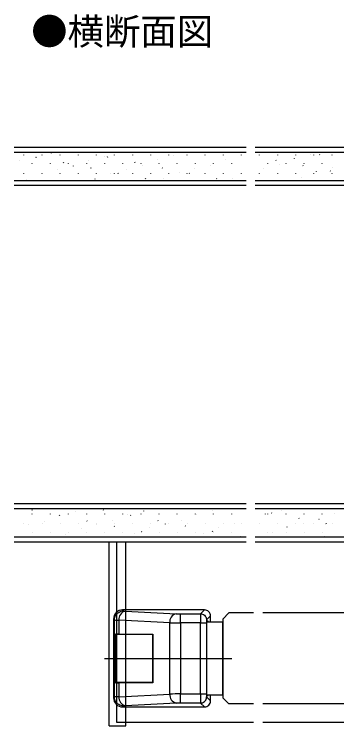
# Model space of a CAD drawing. Units: millimetres, scale not verified. Extents: x -525 to 525, y -784 to 780.
# Drawn here: x 12.2 to 118.6, y -643.9 to -409.2 of the extents above; entities that cross this region are included whole.
import ezdxf
from ezdxf.enums import TextEntityAlignment as Align

# ---------------------------------------------------------------- set-up
doc = ezdxf.new("R2010")
doc.units = ezdxf.units.MM
doc.header["$LTSCALE"] = 4
for name, color, linetype in [('0-2_USER1', 3, 'Continuous'), ('0-4_YKK_12', 2, 'Continuous'), ('0-5_YKK_13', 4, 'Continuous'), ('0-9_YSS_K', 3, 'Continuous'), ('0-A_YSS_KE', 3, 'Continuous')]:
    doc.layers.add(name, color=color, linetype=linetype)
doc.styles.add('ＭＳ ゴシック', font='')
doc.styles.get('ＭＳ ゴシック').set_extended_font_data('MS Gothic')

msp = doc.modelspace()

# ---------------------------------------------------------------- linework, layer by layer
at = {"layer": '0-4_YKK_12'}
for p, q in [((45.972, -583.172), (45.972, -642.672)), ((80.972, -608.668), (82.972, -606.668)), ((91.173, -606.668), (82.972, -606.668)), ((248.985, -606.668), (94.173, -606.668)), ((80.972, -608.668), (80.972, -634.668)), ((80.972, -608.668), (80.972, -634.668)), ((82.972, -636.668), (80.972, -634.668)), ((91.173, -636.668), (82.972, -636.668)), ((248.985, -636.668), (94.173, -636.668)), ((45.972, -642.672), (91.173, -642.672)), ((94.173, -642.672), (310.492, -642.672))]:
    msp.add_line(p, q, dxfattribs=at)
at = {"layer": '0-5_YKK_13'}
for p, q in [((43.472, -643.872), (43.472, -583.172)), ((48.972, -643.872), (48.972, -583.172)), ((47.968, -605.672), (48.282, -605.986)), ((74.974, -605.672), (47.968, -605.672)), ((48.865, -606.055), (65.629, -606.933)), ((67.043, -606.964), (73.682, -606.964)), ((67.043, -609.96), (67.043, -606.964)), ((73.682, -606.964), (74.974, -605.672)), ((76.972, -607.669), (75.679, -608.961)), ((76.972, -609.672), (76.972, -607.669)), ((45.286, -608.982), (44.972, -608.668)), ((44.972, -608.668), (44.972, -634.676)), ((45.286, -634.362), (45.286, -608.982)), ((63.507, -609.929), (46.744, -609.051)), ((46.744, -609.051), (46.744, -613.672)), ((63.507, -633.414), (63.507, -609.929)), ((73.633, -609.96), (67.043, -609.96)), ((67.043, -609.96), (67.043, -633.384)), ((73.633, -633.384), (73.633, -609.96)), ((80.972, -609.672), (75.63, -609.672)), ((75.661, -609.422), (75.661, -633.922)), ((76.212, -609.422), (75.661, -609.422)), ((76.212, -609.672), (76.212, -609.422)), ((46.744, -613.672), (45.6, -613.672)), ((45.6, -629.672), (45.6, -613.672)), ((46.919, -613.772), (45.831, -613.772)), ((45.831, -618.172), (45.831, -613.772)), ((46.744, -613.672), (57.972, -613.672)), ((57.972, -613.772), (46.919, -613.772)), ((57.972, -613.672), (57.972, -629.672)), ((57.972, -629.572), (57.972, -613.772)), ((41.972, -621.672), (84.04, -621.672)), ((45.6, -629.672), (46.744, -629.672)), ((46.919, -629.572), (45.831, -629.572)), ((46.744, -629.672), (46.744, -634.293)), ((57.972, -629.672), (46.744, -629.672)), ((57.972, -629.572), (46.919, -629.572)), ((46.744, -634.293), (63.507, -633.414)), ((67.043, -633.384), (73.633, -633.384)), ((67.043, -636.38), (67.043, -633.384)), ((73.633, -633.384), (75.63, -633.384)), ((44.972, -634.676), (45.286, -634.362)), ((75.679, -634.382), (76.972, -635.674)), ((76.972, -635.674), (76.972, -633.672)), ((48.282, -637.357), (47.968, -637.672)), ((47.968, -637.672), (74.974, -637.672)), ((65.629, -636.41), (48.865, -637.289)), ((73.682, -636.38), (67.043, -636.38)), ((74.974, -637.672), (73.682, -636.38)), ((43.472, -643.872), (48.972, -643.872))]:
    msp.add_line(p, q, dxfattribs=at)
for points in [[(45.286, -608.982), (45.318, -608.556), (45.409, -608.139), (45.559, -607.739), (45.764, -607.365), (46.021, -607.023), (46.323, -606.721), (46.665, -606.465), (47.039, -606.259), (47.439, -606.109), (47.856, -606.018), (48.282, -605.986)], [(73.682, -606.964), (74.028, -606.995), (74.364, -607.086), (74.679, -607.233), (74.964, -607.433), (75.21, -607.679), (75.41, -607.964), (75.558, -608.279), (75.648, -608.615), (75.679, -608.961)], [(73.633, -609.96), (75.63, -609.96), (75.63, -633.384)], [(75.63, -633.672), (80.972, -633.672), (80.972, -609.672)], [(46.056, -625.172), (46.056, -618.172), (45.831, -618.172)], [(45.831, -629.572), (45.831, -625.172), (46.056, -625.172)], [(48.282, -637.357), (47.856, -637.326), (47.439, -637.234), (47.039, -637.084), (46.665, -636.879), (46.323, -636.623), (46.021, -636.321), (45.764, -635.979), (45.559, -635.604), (45.409, -635.204), (45.318, -634.787), (45.286, -634.362)], [(73.682, -636.38), (74.028, -636.348), (74.364, -636.258), (74.679, -636.11), (74.964, -635.91), (75.21, -635.664), (75.41, -635.379), (75.558, -635.064), (75.648, -634.728), (75.679, -634.382)], [(75.661, -633.922), (76.212, -633.922), (76.212, -633.672)]]:
    msp.add_lwpolyline(points, dxfattribs=at)
for centre, radius, start, end in [((47.966, -608.666), 2.994, 89.96782, 180.03218), ((49.485, -608.743), 2.759, 102.98938, 186.40774), ((48.819, -603.934), 2.121, 255.33304, 271.24019), ((66.249, -609.621), 2.759, 102.98938, 186.40774), ((66.96, -578.186), 28.778, 267.34813, 270.16471), ((117.813, -609.194), 44.187, 177.1073, 180.99321), ((74.976, -607.668), 1.996, 359.96796, 90.03204), ((46.534, -597.996), 11.057, 263.52066, 271.0879), ((66.796, -434.722), 175.238, 268.92448, 270.08052), ((81.05, -609.729), 5.425, 171.86503, 182.44066), ((66.354, -633.647), 2.857, 175.32403, 255.27885), ((66.872, -817.354), 183.971, 89.94692, 91.04808), ((126.39, -634.007), 52.761, 179.32261, 182.57688), ((81.05, -633.615), 5.425, 177.55934, 188.13497), ((47.966, -634.678), 2.994, 179.96782, 270.03218), ((46.711, -649.119), 14.826, 89.87498, 95.51645), ((49.591, -634.526), 2.857, 175.32403, 255.27885), ((74.976, -635.676), 1.996, 269.96796, 0.03204), ((48.819, -639.41), 2.121, 88.75981, 104.66696), ((66.96, -665.158), 28.778, 89.83529, 92.65187)]:
    msp.add_arc(centre, radius, start, end, dxfattribs=at)
at = {"layer": '0-9_YSS_K'}
for p, q in [((12.203, -454.672), (88.673, -454.672)), ((24.51, -454.997), (24.504, -454.978)), ((34.053, -454.693), (34.039, -454.672)), ((47.184, -454.843), (47.177, -454.824)), ((69.857, -454.69), (69.85, -454.672)), ((91.673, -454.672), (224.485, -454.672)), ((14.028, -457.486), (14.021, -457.468)), ((15.42, -455.734), (15.42, -455.634)), ((19.253, -456.194), (19.246, -456.176)), ((19.6, -456.533), (19.49, -456.367)), ((21.4, -455.734), (21.4, -455.634)), ((27.38, -455.734), (27.38, -455.634)), ((33.36, -455.734), (33.36, -455.634)), ((36.701, -457.333), (36.695, -457.314)), ((39.34, -455.734), (39.34, -455.634)), ((41.926, -456.041), (41.919, -456.022)), ((43.059, -456.461), (42.949, -456.295)), ((45.32, -455.734), (45.32, -455.634)), ((51.3, -455.734), (51.3, -455.634)), ((57.28, -455.734), (57.28, -455.634)), ((59.375, -457.18), (59.368, -457.161)), ((63.26, -455.734), (63.26, -455.634)), ((64.599, -455.888), (64.593, -455.869)), ((69.24, -455.734), (69.24, -455.634)), ((75.22, -455.734), (75.22, -455.634)), ((81.2, -455.734), (81.2, -455.634)), ((82.048, -457.026), (82.041, -457.008)), ((87.18, -455.734), (87.18, -455.634)), ((87.273, -455.734), (87.266, -455.716)), ((93.16, -455.734), (93.16, -455.634)), ((98.576, -457.469), (98.465, -457.303)), ((99.14, -455.734), (99.14, -455.634)), ((104.721, -456.873), (104.715, -456.854)), ((105.12, -455.734), (105.12, -455.634)), ((109.946, -455.581), (109.939, -455.562)), ((111.1, -455.734), (111.1, -455.634)), ((113.028, -455.628), (112.918, -455.462)), ((117.08, -455.734), (117.08, -455.634)), ((18.17, -458.584), (18.17, -458.484)), ((24.15, -458.584), (24.15, -458.484)), ((28.606, -458.302), (28.496, -458.135)), ((30.13, -458.584), (30.13, -458.484)), ((31.711, -459.285), (31.704, -459.266)), ((36.11, -458.584), (36.11, -458.484)), ((37.613, -460.071), (37.502, -459.904)), ((42.09, -458.584), (42.09, -458.484)), ((48.07, -458.584), (48.07, -458.484)), ((52.066, -458.23), (51.955, -458.063)), ((54.05, -458.584), (54.05, -458.484)), ((54.384, -459.132), (54.377, -459.113)), ((60.03, -458.584), (60.03, -458.484)), ((61.072, -459.999), (60.962, -459.832)), ((66.01, -458.584), (66.01, -458.484)), ((71.99, -458.584), (71.99, -458.484)), ((77.057, -458.978), (77.051, -458.96)), ((77.97, -458.584), (77.97, -458.484)), ((83.95, -458.584), (83.95, -458.484)), ((95.91, -458.584), (95.91, -458.484)), ((99.731, -458.825), (99.724, -458.806)), ((101.89, -458.584), (101.89, -458.484)), ((107.582, -459.238), (107.472, -459.071)), ((107.87, -458.584), (107.87, -458.484)), ((113.85, -458.584), (113.85, -458.484)), ((117.146, -459.87), (117.14, -459.851)), ((15.42, -461.814), (15.42, -461.714)), ((21.229, -461.775), (21.222, -461.756)), ((21.4, -461.814), (21.4, -461.714)), ((26.453, -460.483), (26.446, -460.464)), ((27.38, -461.814), (27.38, -461.714)), ((33.36, -461.814), (33.36, -461.714)), ((39.34, -461.814), (39.34, -461.714)), ((43.902, -461.621), (43.895, -461.603)), ((45.32, -461.814), (45.32, -461.714)), ((46.619, -461.84), (46.509, -461.673)), ((49.126, -460.329), (49.12, -460.311)), ((51.3, -461.814), (51.3, -461.714)), ((57.28, -461.814), (57.28, -461.714)), ((63.26, -461.814), (63.26, -461.714)), ((66.575, -461.468), (66.569, -461.449)), ((69.24, -461.814), (69.24, -461.714)), ((70.078, -461.768), (69.968, -461.601)), ((71.8, -460.176), (71.793, -460.157)), ((75.22, -461.814), (75.22, -461.714)), ((81.2, -461.814), (81.2, -461.714)), ((87.18, -461.814), (87.18, -461.714)), ((93.16, -461.814), (93.16, -461.714)), ((94.473, -460.023), (94.466, -460.004)), ((99.14, -461.814), (99.14, -461.714)), ((105.12, -461.814), (105.12, -461.714)), ((111.1, -461.814), (111.1, -461.714)), ((111.922, -461.162), (111.915, -461.143)), ((116.588, -461.007), (116.478, -460.84)), ((117.08, -461.814), (117.08, -461.714)), ((88.673, -464.172), (12.203, -464.172)), ((16.238, -463.727), (16.231, -463.708)), ((38.911, -463.573), (38.905, -463.555)), ((55.626, -463.609), (55.515, -463.442)), ((61.585, -463.42), (61.578, -463.401)), ((79.085, -463.537), (78.974, -463.37)), ((84.258, -463.267), (84.251, -463.248)), ((224.485, -464.172), (91.673, -464.172)), ((106.931, -463.113), (106.925, -463.095)), ((12.203, -572.172), (88.673, -572.172)), ((91.673, -572.172), (224.485, -572.172)), ((18.243, -572.867), (18.133, -572.7)), ((18.17, -574.104), (18.17, -574.004)), ((24.15, -574.104), (24.15, -574.004)), ((27.055, -574.5), (27.048, -574.481)), ((27.25, -574.636), (27.139, -574.469)), ((30.13, -574.104), (30.13, -574.004)), ((32.28, -573.208), (32.273, -573.189)), ((36.11, -574.104), (36.11, -574.004)), ((41.703, -572.795), (41.592, -572.628)), ((42.09, -574.104), (42.09, -574.004)), ((48.07, -574.104), (48.07, -574.004)), ((49.728, -574.346), (49.722, -574.327)), ((50.709, -574.564), (50.599, -574.397)), ((54.05, -574.104), (54.05, -574.004)), ((54.953, -573.054), (54.946, -573.035)), ((60.03, -574.104), (60.03, -574.004)), ((66.01, -574.104), (66.01, -574.004)), ((71.99, -574.104), (71.99, -574.004)), ((72.402, -574.193), (72.395, -574.174)), ((77.626, -572.901), (77.62, -572.882)), ((77.97, -574.104), (77.97, -574.004)), ((83.95, -574.104), (83.95, -574.004)), ((95.075, -574.04), (95.068, -574.021)), ((95.91, -574.104), (95.91, -574.004)), ((97.219, -573.803), (97.109, -573.636)), ((100.3, -572.748), (100.293, -572.729)), ((101.89, -574.104), (101.89, -574.004)), ((107.87, -574.104), (107.87, -574.004)), ((113.85, -574.104), (113.85, -574.004)), ((117.748, -573.886), (117.742, -573.868)), ((22.064, -576.451), (22.058, -576.433)), ((36.256, -576.405), (36.146, -576.238)), ((44.738, -576.298), (44.731, -576.279)), ((59.715, -576.333), (59.605, -576.166)), ((67.411, -576.145), (67.404, -576.126)), ((84.827, -577.189), (84.82, -577.17)), ((106.225, -575.572), (106.115, -575.405)), ((107.5, -577.036), (107.493, -577.017)), ((112.758, -575.838), (112.751, -575.819)), ((115.232, -577.34), (115.121, -577.174)), ((15.42, -577.334), (15.42, -577.234)), ((16.807, -577.649), (16.8, -577.63)), ((21.4, -577.334), (21.4, -577.234)), ((27.38, -577.334), (27.38, -577.234)), ((33.36, -577.334), (33.36, -577.234)), ((34.256, -578.788), (34.249, -578.769)), ((39.34, -577.334), (39.34, -577.234)), ((39.48, -577.496), (39.473, -577.477)), ((45.263, -578.173), (45.152, -578.007)), ((45.32, -577.334), (45.32, -577.234)), ((51.3, -577.334), (51.3, -577.234)), ((56.929, -578.635), (56.922, -578.616)), ((57.28, -577.334), (57.28, -577.234)), ((62.153, -577.343), (62.147, -577.324)), ((63.26, -577.334), (63.26, -577.234)), ((68.722, -578.101), (68.611, -577.935)), ((69.24, -577.334), (69.24, -577.234)), ((75.22, -577.334), (75.22, -577.234)), ((79.602, -578.481), (79.596, -578.463)), ((81.2, -577.334), (81.2, -577.234)), ((87.18, -577.334), (87.18, -577.234)), ((93.16, -577.334), (93.16, -577.234)), ((99.14, -577.334), (99.14, -577.234)), ((102.276, -578.328), (102.269, -578.309)), ((105.12, -577.334), (105.12, -577.234)), ((111.1, -577.334), (111.1, -577.234)), ((117.08, -577.334), (117.08, -577.234)), ((88.673, -581.672), (12.203, -581.672)), ((18.17, -580.184), (18.17, -580.084)), ((24.15, -580.184), (24.15, -580.084)), ((29.265, -580.74), (29.258, -580.721)), ((30.13, -580.184), (30.13, -580.084)), ((36.11, -580.184), (36.11, -580.084)), ((42.09, -580.184), (42.09, -580.084)), ((48.07, -580.184), (48.07, -580.084)), ((51.938, -580.587), (51.932, -580.568)), ((54.05, -580.184), (54.05, -580.084)), ((54.269, -579.942), (54.159, -579.775)), ((60.03, -580.184), (60.03, -580.084)), ((63.249, -581.672), (63.165, -581.544)), ((66.01, -580.184), (66.01, -580.084)), ((69.354, -581.631), (69.347, -581.612)), ((71.99, -580.184), (71.99, -580.084)), ((74.612, -580.433), (74.605, -580.414)), ((77.728, -579.87), (77.618, -579.704)), ((77.97, -580.184), (77.97, -580.084)), ((83.95, -580.184), (83.95, -580.084)), ((86.735, -581.639), (86.624, -581.472)), ((224.485, -581.672), (91.673, -581.672)), ((92.027, -581.478), (92.021, -581.459)), ((95.91, -580.184), (95.91, -580.084)), ((97.285, -580.28), (97.278, -580.261)), ((101.89, -580.184), (101.89, -580.084)), ((107.87, -580.184), (107.87, -580.084)), ((113.85, -580.184), (113.85, -580.084)), ((114.701, -581.324), (114.694, -581.306))]:
    msp.add_line(p, q, dxfattribs=at)
at = {"layer": '0-A_YSS_KE'}
for p, q in [((88.673, -453.172), (12.203, -453.172)), ((236.985, -453.172), (91.673, -453.172)), ((88.673, -465.672), (12.203, -465.672)), ((224.485, -465.672), (91.673, -465.672)), ((88.673, -570.672), (12.203, -570.672)), ((224.485, -570.672), (91.673, -570.672)), ((12.203, -583.172), (88.673, -583.172)), ((91.673, -583.172), (236.985, -583.172))]:
    msp.add_line(p, q, dxfattribs=at)

# ---------------------------------------------------------------- texts
at = {"layer": '0-2_USER1', "style": 'ＭＳ ゴシック'}
msp.add_text('●横断面図', height=8.798, dxfattribs=at).set_placement((17.799, -421.946), align=Align.BOTTOM_LEFT)

doc.saveas('drawing.dxf')
